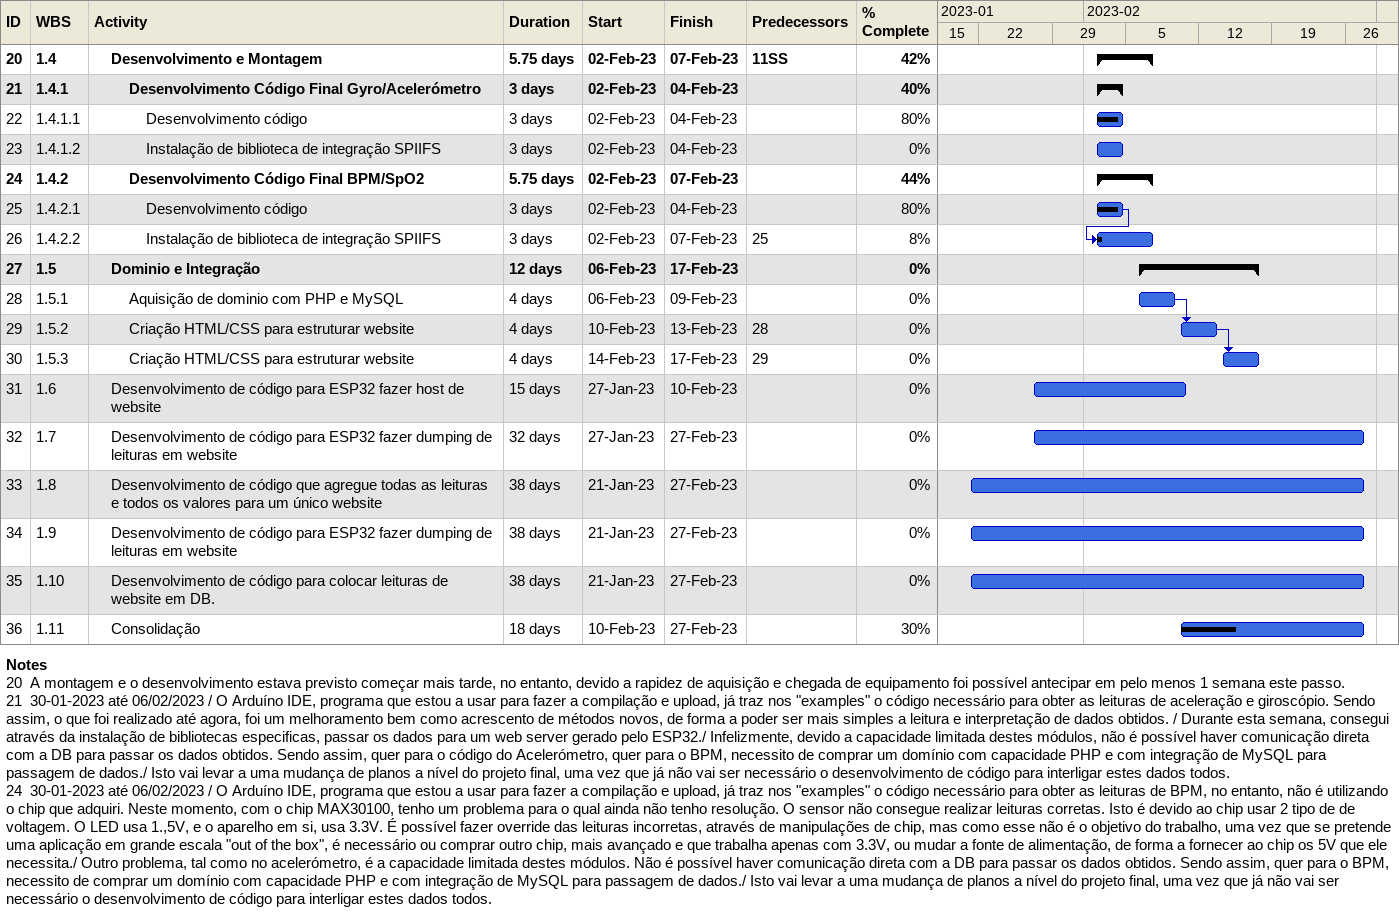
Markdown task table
| ID | WBS | Task | Duration | Start | Finish | Predecessors | % complete |
|---|---|---|---|---|---|---|---|
| 20 | 1.4 | **Desenvolvimento e Montagem** | 5.75d | 2023-02-02 | 2023-02-07 | 11SS | 42 |
| 21 | 1.4.1 | **Desenvolvimento Código Final Gyro/Acelerómetro** | 3d | 2023-02-02 | 2023-02-04 |  | 40 |
| 22 | 1.4.1.1 | Desenvolvimento código | 3d | 2023-02-02 | 2023-02-04 |  | 80 |
| 23 | 1.4.1.2 | Instalação de biblioteca de integração SPIIFS | 3d | 2023-02-02 | 2023-02-04 |  | 0 |
| 24 | 1.4.2 | **Desenvolvimento Código Final BPM/SpO2** | 5.75d | 2023-02-02 | 2023-02-07 |  | 44 |
| 25 | 1.4.2.1 | Desenvolvimento código | 3d | 2023-02-02 | 2023-02-04 |  | 80 |
| 26 | 1.4.2.2 | Instalação de biblioteca de integração SPIIFS | 3d | 2023-02-02 | 2023-02-07 | 25 | 8 |
| 27 | 1.5 | **Dominio e Integração** | 12d | 2023-02-06 | 2023-02-17 |  | 0 |
| 28 | 1.5.1 | Aquisição de dominio com PHP e MySQL | 4d | 2023-02-06 | 2023-02-09 |  | 0 |
| 29 | 1.5.2 | Criação HTML/CSS para estruturar website | 4d | 2023-02-10 | 2023-02-13 | 28 | 0 |
| 30 | 1.5.3 | Criação HTML/CSS para estruturar website | 4d | 2023-02-14 | 2023-02-17 | 29 | 0 |
| 31 | 1.6 | Desenvolvimento de código para ESP32 fazer host de website | 15d | 2023-01-27 | 2023-02-10 |  | 0 |
| 32 | 1.7 | Desenvolvimento de código para ESP32 fazer dumping de leituras em website | 32d | 2023-01-27 | 2023-02-27 |  | 0 |
| 33 | 1.8 | Desenvolvimento de código que agregue todas as leituras e todos os valores para um único website | 38d | 2023-01-21 | 2023-02-27 |  | 0 |
| 34 | 1.9 | Desenvolvimento de código para ESP32 fazer dumping de leituras em website | 38d | 2023-01-21 | 2023-02-27 |  | 0 |
| 35 | 1.10 | Desenvolvimento de código para colocar leituras de website em DB. | 38d | 2023-01-21 | 2023-02-27 |  | 0 |
| 36 | 1.11 | Consolidação | 18d | 2023-02-10 | 2023-02-27 |  | 30 |

Notes
- 20: A montagem e o desenvolvimento estava previsto começar mais tarde, no entanto, devido a rapidez de aquisição e chegada de equipamento foi possível antecipar em pelo menos 1 semana este passo.
- 21: 30-01-2023 até 06/02/2023 / O Arduíno IDE, programa que estou a usar para fazer a compilação e upload, já traz nos "examples" o código necessário para obter as leituras de aceleração e giroscópio. Sendo assim, o que foi realizado até agora, foi um melhoramento bem como acrescento de métodos novos, de forma a poder ser mais simples a leitura e interpretação de dados obtidos. / Durante esta semana, consegui através da instalação de bibliotecas especificas, passar os dados para um web server gerado pelo ESP32./ Infelizmente, devido a capacidade limitada destes módulos, não é possível haver comunicação direta com a DB para passar os dados obtidos. Sendo assim, quer para o código do Acelerómetro, quer para o BPM, necessito de comprar um domínio com capacidade PHP e com integração de MySQL para passagem de dados./ Isto vai levar a uma mudança de planos a nível do projeto final, uma vez que já não vai ser necessário o desenvolvimento de código para interligar estes dados todos.
- 24: 30-01-2023 até 06/02/2023 / O Arduíno IDE, programa que estou a usar para fazer a compilação e upload, já traz nos "examples" o código necessário para obter as leituras de BPM, no entanto, não é utilizando o chip que adquiri. Neste momento, com o chip MAX30100, tenho um problema para o qual ainda não tenho resolução. O sensor não consegue realizar leituras corretas. Isto é devido ao chip usar 2 tipo de de voltagem. O LED usa 1.,5V, e o aparelho em si, usa 3.3V. É possível fazer override das leituras incorretas, através de manipulações de chip, mas como esse não é o objetivo do trabalho, uma vez que se pretende uma aplicação em grande escala "out of the box", é necessário ou comprar outro chip, mais avançado e que trabalha apenas com 3.3V, ou mudar a fonte de alimentação, de forma a fornecer ao chip os 5V que ele necessita./ Outro problema, tal como no acelerómetro, é a capacidade limitada destes módulos. Não é possível haver comunicação direta com a DB para passar os dados obtidos. Sendo assim, quer para o BPM, necessito de comprar um domínio com capacidade PHP e com integração de MySQL para passagem de dados./ Isto vai levar a uma mudança de planos a nível do projeto final, uma vez que já não vai ser necessário o desenvolvimento de código para interligar estes dados todos.
